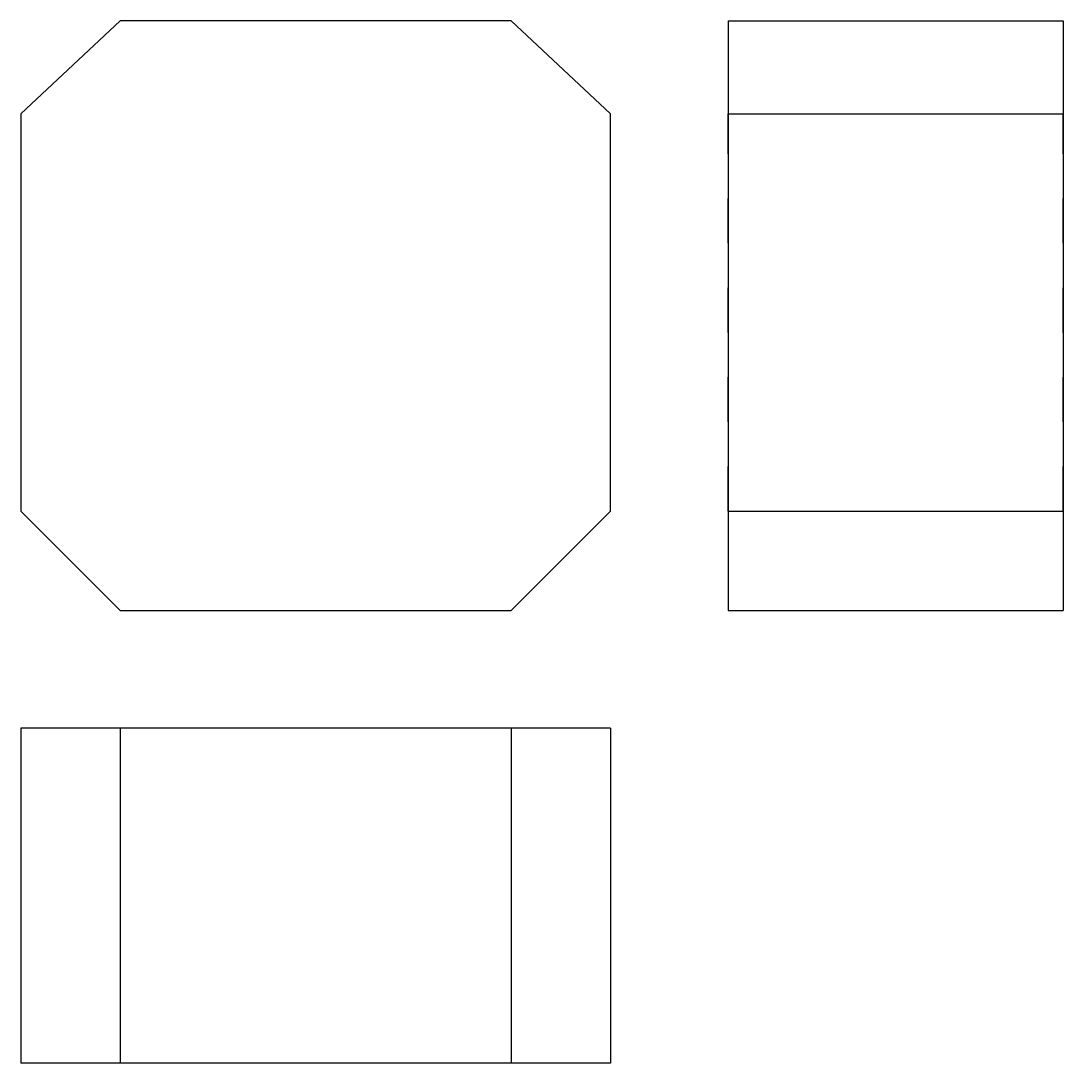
# Model space of a CAD drawing. Extents: x 0 to 2.33, y 0 to 2.33.
import ezdxf

# ---------------------------------------------------------------- set-up
doc = ezdxf.new("R2010")
doc.units = 0
doc.linetypes.add('HIDDEN', pattern=[0.066015, 0.044032, -0.021983])
for name, color, linetype in [('FRONT', 7, 'CONTINUOUS'), ('LEFT', 7, 'CONTINUOUS'), ('LEFT_HID', 7, 'HIDDEN'), ('TOP', 7, 'CONTINUOUS')]:
    doc.layers.add(name, color=color, linetype=linetype)

msp = doc.modelspace()

# ---------------------------------------------------------------- linework, layer by layer
at = {"layer": 'FRONT'}
for p, q in [((0.222368, 2.334375), (0, 2.125905)), ((1.097944, 2.334375), (0.222368, 2.334375)), ((1.320312, 2.125905), (1.097944, 2.334375)), ((0, 2.125905), (0, 1.236431)), ((1.320312, 1.236431), (1.320312, 2.125905)), ((0, 1.236431), (0.222368, 1.014063)), ((1.097944, 1.014063), (1.320312, 1.236431)), ((0.222368, 1.014063), (1.097944, 1.014063))]:
    msp.add_line(p, q, dxfattribs=at)
at = {"layer": 'LEFT'}
for p, q in [((1.584375, 2.334375), (2.334375, 2.334375)), ((1.584375, 2.334375), (1.584375, 2.125905)), ((2.334375, 2.334375), (2.334375, 2.125905)), ((1.584375, 2.125905), (2.334375, 2.125905)), ((1.584375, 2.125905), (1.584375, 1.236431)), ((2.334375, 2.125905), (2.334375, 1.236431)), ((1.584375, 1.236431), (2.334375, 1.236431)), ((1.584375, 1.236431), (1.584375, 1.014063)), ((2.334375, 1.236431), (2.334375, 1.014063)), ((1.584375, 1.014063), (2.334375, 1.014063))]:
    msp.add_line(p, q, dxfattribs=at)
at = {"layer": 'LEFT_HID', "linetype": 'HIDDEN'}
for p, q in [((1.584375, 1.236431), (1.584375, 2.125905)), ((2.334375, 1.236431), (2.334375, 2.125905))]:
    msp.add_line(p, q, dxfattribs=at)
at = {"layer": 'TOP'}
for p, q in [((0, 0.75), (0, 0)), ((0.222368, 0.75), (0, 0.75)), ((0.222368, 0.75), (0.222368, 0)), ((1.097944, 0.75), (0.222368, 0.75)), ((1.097944, 0.75), (1.097944, 0)), ((1.320312, 0.75), (1.097944, 0.75)), ((1.320312, 0.75), (1.320312, 0)), ((0.222368, 0), (0, 0)), ((1.097944, 0), (0.222368, 0)), ((1.320312, 0), (1.097944, 0))]:
    msp.add_line(p, q, dxfattribs=at)

doc.saveas('drawing.dxf')
